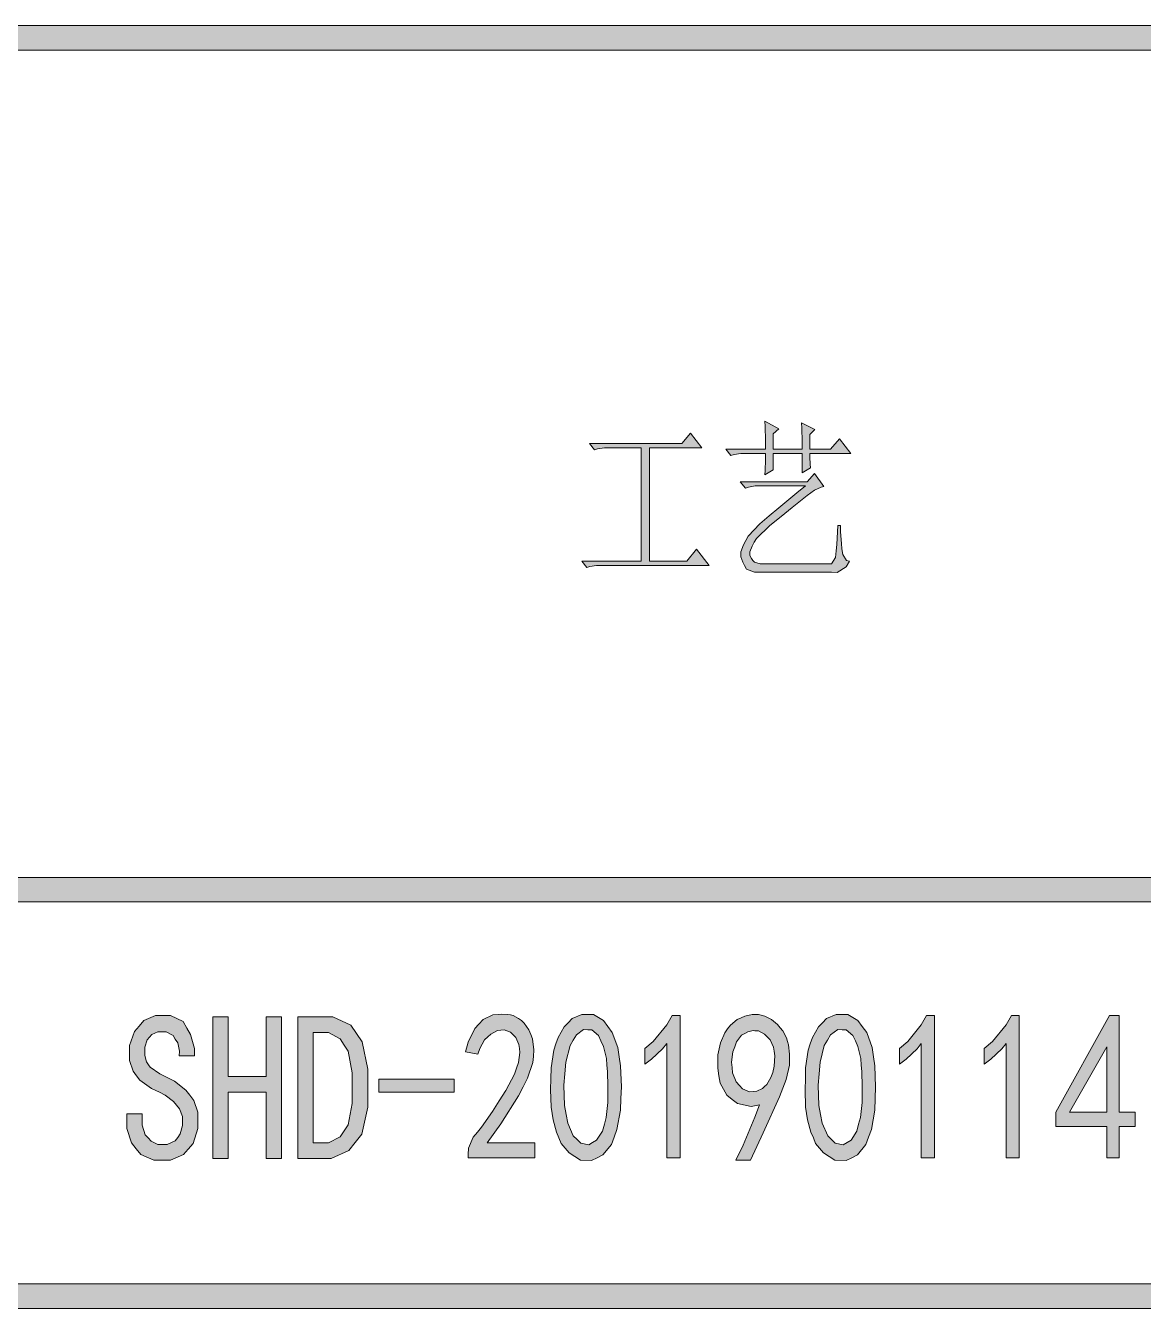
# Model space of a CAD drawing. Header units: millimetres. Extents: x 0 to 829, y 0 to 586.
# Drawn here: x 788.9 to 808.33, y 55 to 77.3 of the extents above; entities that cross this region are included whole.
import ezdxf

# ---------------------------------------------------------------- set-up
doc = ezdxf.new("R2010")
doc.units = ezdxf.units.MM

msp = doc.modelspace()

# ---------------------------------------------------------------- hatches: boundary and pattern name
h = msp.add_hatch(color=0)
h.dxf.hatch_style = 2
h.paths.add_polyline_path([(769.958667, 76.877333), (769.958667, 77.300667), (819.294639, 77.300667), (819.294639, 76.877333)])
h = msp.add_hatch(color=0)
h.dxf.hatch_style = 2
h.paths.add_polyline_path([(802.534167, 69.864111), (802.534167, 69.800611), (802.541222, 69.673611), (802.54475, 69.610111), (802.400111, 69.525444), (802.400111, 69.864111), (801.895639, 69.864111), (801.895639, 69.574833), (801.751, 69.490167), (801.758056, 69.56425), (801.761583, 69.751222), (801.761583, 69.864111), (801.394694, 69.864111), (801.331194, 69.864111), (801.214778, 69.846472), (801.161861, 69.828833), (801.073667, 69.938194), (801.761583, 69.938194), (801.761583, 70.089889), (801.758056, 70.333306), (801.751, 70.4215), (801.994417, 70.290972), (801.895639, 70.206306), (801.895639, 69.938194), (802.400111, 69.938194), (802.400111, 70.07225), (802.396583, 70.301556), (802.389528, 70.396806), (802.622361, 70.276861), (802.534167, 70.192194), (802.534167, 69.938194), (802.894, 69.938194), (803.049222, 70.118111), (803.24325, 69.864111)])
h = msp.add_hatch(color=0)
h.dxf.hatch_style = 2
h.paths.add_polyline_path([(798.703, 70.036972), (800.308139, 70.036972), (800.456306, 70.216889), (800.657389, 69.962889), (799.747222, 69.962889), (799.747222, 67.987333), (800.396333, 67.987333), (800.562139, 68.195472), (800.784389, 67.916778), (798.886444, 67.916778), (798.822944, 67.916778), (798.706528, 67.899139), (798.653611, 67.8815), (798.568944, 67.987333), (799.602583, 67.987333), (799.602583, 69.962889), (799.0205, 69.962889), (798.960528, 69.962889), (798.844111, 69.94525), (798.791194, 69.927611)])
h = msp.add_hatch(color=0)
h.dxf.hatch_style = 2
h.paths.add_polyline_path([(801.324139, 69.370222), (802.488306, 69.370222), (802.611778, 69.514861), (802.777583, 69.285556), (802.728194, 69.2785), (802.615306, 69.225583), (802.551806, 69.176194), (802.484778, 69.130333), (802.22725, 68.922194), (802.033222, 68.766972), (801.839194, 68.608222), (801.606361, 68.385972), (801.567556, 68.318944), (801.52875, 68.251917), (801.489944, 68.149611), (801.489944, 68.110806), (801.489944, 68.086111), (801.518167, 68.033194), (801.542861, 68.001444), (801.571083, 67.973222), (801.669861, 67.941472), (801.740417, 67.941472), (802.844611, 67.941472), (802.908111, 67.941472), (802.982194, 68.054361), (802.98925, 68.16725), (802.999833, 68.276611), (803.013944, 68.498861), (803.021, 68.608222), (803.066861, 68.608222), (803.066861, 68.498861), (803.080972, 68.297778), (803.091556, 68.202528), (803.105667, 68.107278), (803.169167, 68.001444), (803.222083, 67.990861), (803.165639, 67.888556), (803.010417, 67.789778), (802.911639, 67.796833), (801.683972, 67.796833), (801.571083, 67.796833), (801.429972, 67.853278), (801.398222, 67.91325), (801.366472, 67.969694), (801.334722, 68.064944), (801.334722, 68.100222), (801.334722, 68.149611), (801.377056, 68.273083), (801.419389, 68.347167), (801.458194, 68.424778), (801.662806, 68.639972), (801.828611, 68.777556), (801.994417, 68.918667), (802.308389, 69.176194), (802.456556, 69.299667), (801.645167, 69.299667), (801.581667, 69.299667), (801.46525, 69.2785), (801.412333, 69.260861)])
h = msp.add_hatch(color=0)
h.dxf.hatch_style = 2
h.paths.add_polyline_path([(819.294639, 62.491056), (819.294639, 62.064194), (769.958667, 62.064194), (769.958667, 62.491056)])
h = msp.add_hatch(color=0)
h.dxf.hatch_style = 2
h.paths.add_polyline_path([(791.890861, 58.293), (791.890861, 58.127194), (791.809722, 57.866139), (791.725056, 57.767361), (791.640389, 57.672111), (791.414611, 57.573333), (791.269972, 57.573333), (791.125333, 57.573333), (790.899556, 57.675639), (790.821944, 57.774417), (790.740806, 57.876722), (790.659667, 58.127194), (790.659667, 58.278889), (790.659667, 58.381194), (790.92425, 58.381194), (790.92425, 58.293), (790.92425, 58.183639), (790.977167, 58.017833), (791.026556, 57.961389), (791.079472, 57.904944), (791.199417, 57.8485), (791.269972, 57.8485), (791.361694, 57.8485), (791.49575, 57.908472), (791.541611, 57.968444), (791.583944, 58.031944), (791.626278, 58.176583), (791.626278, 58.264778), (791.626278, 58.335333), (791.573361, 58.469389), (791.523972, 58.529361), (791.471056, 58.592861), (791.322889, 58.702222), (791.224111, 58.755139), (791.086528, 58.818639), (790.885444, 58.963278), (790.825472, 59.040889), (790.7655, 59.122028), (790.705528, 59.309), (790.705528, 59.414833), (790.705528, 59.566528), (790.790194, 59.813472), (790.871333, 59.905194), (790.956, 60.000444), (791.153556, 60.092167), (791.269972, 60.092167), (791.418139, 60.092167), (791.636861, 59.982806), (791.700361, 59.869917), (791.767389, 59.757028), (791.834417, 59.517139), (791.834417, 59.386611), (791.569833, 59.386611), (791.573361, 59.46775), (791.541611, 59.612389), (791.499278, 59.675889), (791.460472, 59.739389), (791.344056, 59.806417), (791.269972, 59.806417), (791.199417, 59.806417), (791.090056, 59.757028), (791.05125, 59.711167), (791.008917, 59.665306), (790.970111, 59.538306), (790.970111, 59.460694), (790.970111, 59.393667), (791.001861, 59.284306), (791.033611, 59.234917), (791.065361, 59.189056), (791.231167, 59.076167), (791.361694, 59.012667), (791.488694, 58.949167), (791.682722, 58.793944), (791.753278, 58.702222), (791.823833, 58.614028), (791.890861, 58.409417)])
h = msp.add_hatch(color=0)
h.dxf.hatch_style = 2
h.paths.add_polyline_path([(793.344306, 57.601556), (793.079722, 57.601556), (793.079722, 58.755139), (792.420028, 58.755139), (792.420028, 57.601556), (792.155444, 57.601556), (792.155444, 60.063944), (792.420028, 60.063944), (792.420028, 59.026778), (793.079722, 59.026778), (793.079722, 60.063944), (793.344306, 60.063944)])
h = msp.add_hatch(color=0)
h.paths.add_polyline_path([(794.850667, 58.825694), (794.850667, 58.494083), (794.741306, 58.024889), (794.628417, 57.883778), (794.515528, 57.742667), (794.212139, 57.601556), (794.021639, 57.601556), (793.630056, 57.601556), (793.630056, 60.063944), (794.021639, 60.063944), (794.236833, 60.063944), (794.550806, 59.919306), (794.649583, 59.774667), (794.751889, 59.633556), (794.850667, 59.157306)])
h.paths.add_polyline_path([(794.5755, 58.825694), (794.5755, 59.093806), (794.504944, 59.46775), (794.437917, 59.573583), (794.367361, 59.682944), (794.16275, 59.792306), (794.021639, 59.792306), (793.894639, 59.792306), (793.894639, 57.876722), (794.021639, 57.876722), (794.16275, 57.876722), (794.367361, 57.979028), (794.437917, 58.084861), (794.504944, 58.187167), (794.5755, 58.561111)])
h = msp.add_hatch(color=0)
h.dxf.hatch_style = 2
h.paths.add_polyline_path([(796.593389, 57.675639), (796.596917, 57.781472), (796.678056, 57.9755), (796.752139, 58.063694), (796.826222, 58.148361), (797.016722, 58.42), (797.133139, 58.603444), (797.249556, 58.786889), (797.397722, 59.069111), (797.433, 59.171417), (797.468278, 59.273722), (797.492972, 59.446583), (797.485917, 59.517139), (797.475333, 59.587694), (797.422417, 59.707639), (797.376556, 59.7535), (797.327167, 59.802889), (797.221333, 59.841694), (797.161361, 59.834639), (797.101389, 59.827583), (796.984972, 59.767611), (796.932056, 59.718222), (796.875611, 59.668833), (796.794472, 59.517139), (796.762722, 59.414833), (796.544, 59.460694), (796.593389, 59.6265), (796.709806, 59.866389), (796.780361, 59.940472), (796.854444, 60.018083), (797.023778, 60.099222), (797.122556, 60.106278), (797.179, 60.113333), (797.281306, 60.109806), (797.327167, 60.099222), (797.376556, 60.088639), (797.468278, 60.03925), (797.517667, 60.000444), (797.567056, 59.958111), (797.648194, 59.841694), (797.679944, 59.760556), (797.711694, 59.682944), (797.736389, 59.492444), (797.725806, 59.379556), (797.71875, 59.270194), (797.627028, 59.002083), (797.549417, 58.846861), (797.468278, 58.691639), (797.157833, 58.208333), (796.925, 57.876722), (797.754028, 57.876722), (797.754028, 57.615667), (796.593389, 57.615667)])
h = msp.add_hatch(color=0)
h.paths.add_polyline_path([(798.032722, 58.9915), (798.03625, 59.182), (798.082111, 59.485389), (798.117389, 59.59475), (798.156194, 59.707639), (798.262028, 59.891083), (798.332583, 59.965167), (798.399611, 60.035722), (798.568944, 60.106278), (798.67125, 60.106278), (798.770028, 60.106278), (798.946417, 60.003972), (799.0205, 59.898139), (799.098111, 59.795833), (799.193361, 59.53125), (799.218056, 59.3725), (799.24275, 59.21375), (799.256861, 58.850389), (799.246278, 58.645778), (799.239222, 58.441167), (799.17925, 58.106028), (799.129861, 57.9755), (799.084, 57.8485), (798.935833, 57.665056), (798.837056, 57.615667), (798.738278, 57.566278), (798.54425, 57.576861), (798.445472, 57.636833), (798.346694, 57.700333), (798.209111, 57.862611), (798.170306, 57.961389), (798.127972, 58.063694), (798.071528, 58.275361), (798.053889, 58.38825), (798.03625, 58.497611), (798.025667, 58.801)])
h.paths.add_polyline_path([(798.272611, 59.076167), (798.254972, 58.878611), (798.269083, 58.525833), (798.297306, 58.370611), (798.325528, 58.218917), (798.420778, 57.996667), (798.487806, 57.933167), (798.551306, 57.869667), (798.688889, 57.841444), (798.755917, 57.883778), (798.826472, 57.922583), (798.928778, 58.081333), (798.960528, 58.201278), (798.992278, 58.317694), (799.0205, 58.57875), (799.0205, 58.716333), (799.0205, 58.857444), (799.013444, 59.114972), (799.006389, 59.227861), (798.995806, 59.344278), (798.942889, 59.552417), (798.900556, 59.647667), (798.858222, 59.739389), (798.741806, 59.838167), (798.67125, 59.841694), (798.597167, 59.845222), (798.473694, 59.7535), (798.41725, 59.661778), (798.364333, 59.566528), (798.29025, 59.27725)])
h = msp.add_hatch(color=0)
h.dxf.hatch_style = 2
h.paths.add_polyline_path([(800.047083, 59.601806), (799.973, 59.510083), (799.7825, 59.330167), (799.666083, 59.241972), (799.666083, 59.517139), (799.810722, 59.640611), (800.047083, 59.926361), (800.138806, 60.092167), (800.276389, 60.092167), (800.276389, 57.615667), (800.047083, 57.615667)])
h = msp.add_hatch(color=0)
h.paths.add_polyline_path([(801.246528, 57.573333), (801.373528, 57.837917), (801.578139, 58.321222), (801.659278, 58.536417), (801.514639, 58.508194), (801.278278, 58.557583), (801.183028, 58.631667), (801.087778, 58.70575), (800.971361, 58.913889), (800.950194, 59.040889), (800.932556, 59.171417), (800.936083, 59.40425), (800.95725, 59.510083), (800.981944, 59.615917), (801.0525, 59.788778), (801.101889, 59.855806), (801.151278, 59.922833), (801.267694, 60.021611), (801.33825, 60.049833), (801.405278, 60.078056), (801.52875, 60.106278), (801.585194, 60.106278), (801.641639, 60.106278), (801.751, 60.078056), (801.810972, 60.049833), (801.867417, 60.021611), (801.969722, 59.933417), (802.015583, 59.876972), (802.064972, 59.820528), (802.124944, 59.700583), (802.142583, 59.640611), (802.160222, 59.577111), (802.177861, 59.418361), (802.177861, 59.323111), (802.177861, 59.224333), (802.121417, 58.977389), (802.064972, 58.825694), (802.005, 58.674), (801.722778, 58.049583), (801.500528, 57.573333)])
h.paths.add_polyline_path([(801.183028, 59.185528), (801.190083, 59.093806), (801.253583, 58.938583), (801.310028, 58.875083), (801.362944, 58.815111), (801.482889, 58.762194), (801.546389, 58.76925), (801.609889, 58.776306), (801.708667, 58.818639), (801.747472, 58.853917), (801.78275, 58.889194), (801.856833, 59.012667), (801.892111, 59.100861), (801.913278, 59.206694), (801.923861, 59.390139), (801.913278, 59.46775), (801.902694, 59.541833), (801.842722, 59.668833), (801.793333, 59.718222), (801.743944, 59.767611), (801.638111, 59.820528), (801.578139, 59.820528), (801.546389, 59.827583), (801.454667, 59.806417), (801.40175, 59.774667), (801.345306, 59.746444), (801.260639, 59.633556), (801.228889, 59.545361), (801.197139, 59.460694), (801.172444, 59.280778)])
h = msp.add_hatch(color=0)
h.paths.add_polyline_path([(802.456556, 58.9915), (802.460083, 59.182), (802.502417, 59.485389), (802.541222, 59.59475), (802.580028, 59.707639), (802.685861, 59.891083), (802.752889, 59.965167), (802.823444, 60.035722), (802.992778, 60.106278), (803.095083, 60.106278), (803.193861, 60.106278), (803.37025, 60.003972), (803.444333, 59.898139), (803.521944, 59.795833), (803.617194, 59.53125), (803.641889, 59.3725), (803.663056, 59.21375), (803.677167, 58.850389), (803.670111, 58.645778), (803.663056, 58.441167), (803.603083, 58.106028), (803.553694, 57.9755), (803.504306, 57.8485), (803.359667, 57.665056), (803.260889, 57.615667), (803.162111, 57.566278), (802.968083, 57.576861), (802.869306, 57.636833), (802.770528, 57.700333), (802.632944, 57.862611), (802.594139, 57.961389), (802.551806, 58.063694), (802.495361, 58.275361), (802.477722, 58.38825), (802.460083, 58.497611), (802.4495, 58.801)])
h.paths.add_polyline_path([(802.696444, 59.076167), (802.678806, 58.878611), (802.689389, 58.525833), (802.721139, 58.370611), (802.749361, 58.218917), (802.844611, 57.996667), (802.911639, 57.933167), (802.975139, 57.869667), (803.112722, 57.841444), (803.17975, 57.883778), (803.250306, 57.922583), (803.349083, 58.081333), (803.380833, 58.201278), (803.412583, 58.317694), (803.444333, 58.57875), (803.444333, 58.716333), (803.444333, 58.857444), (803.437278, 59.114972), (803.426694, 59.227861), (803.419639, 59.344278), (803.366722, 59.552417), (803.324389, 59.647667), (803.282056, 59.739389), (803.165639, 59.838167), (803.095083, 59.841694), (803.021, 59.845222), (802.894, 59.7535), (802.841083, 59.661778), (802.784639, 59.566528), (802.714083, 59.27725)])
h = msp.add_hatch(color=0)
h.dxf.hatch_style = 2
h.paths.add_polyline_path([(804.470917, 59.601806), (804.396833, 59.510083), (804.206333, 59.330167), (804.089917, 59.241972), (804.089917, 59.517139), (804.234556, 59.640611), (804.470917, 59.926361), (804.562639, 60.092167), (804.700222, 60.092167), (804.700222, 57.615667), (804.470917, 57.615667)])
h = msp.add_hatch(color=0)
h.dxf.hatch_style = 2
h.paths.add_polyline_path([(805.945528, 59.601806), (805.871444, 59.510083), (805.680944, 59.330167), (805.564528, 59.241972), (805.564528, 59.517139), (805.709167, 59.640611), (805.945528, 59.926361), (806.03725, 60.092167), (806.174833, 60.092167), (806.174833, 57.615667), (805.945528, 57.615667)])
h = msp.add_hatch(color=0)
h.paths.add_polyline_path([(807.695306, 58.162472), (806.809833, 58.162472), (806.809833, 58.409417), (807.741167, 60.092167), (807.914028, 60.092167), (807.914028, 58.409417), (808.192722, 58.409417), (808.192722, 58.162472), (807.914028, 58.162472), (807.914028, 57.615667), (807.695306, 57.615667)])
h.paths.add_polyline_path([(807.695306, 58.409417), (807.695306, 59.545361), (807.049722, 58.409417)])
h = msp.add_hatch(color=0)
h.dxf.hatch_style = 2
h.paths.add_polyline_path([(796.349972, 58.755139), (795.037639, 58.755139), (795.037639, 58.984444), (796.349972, 58.984444)])
h = msp.add_hatch(color=0)
h.dxf.hatch_style = 2
h.paths.add_polyline_path([(819.294639, 55.421389), (819.294639, 54.998056), (769.958667, 54.998056), (769.958667, 55.421389)])

# ---------------------------------------------------------------- linework, layer by layer
at = {"color": 0, "lineweight": 0}
for points in [[(769.958667, 76.877333), (769.958667, 77.300667), (819.294639, 77.300667), (819.294639, 76.877333)], [(802.534167, 69.864111), (802.534167, 69.800611), (802.541222, 69.673611), (802.54475, 69.610111), (802.400111, 69.525444), (802.400111, 69.864111), (801.895639, 69.864111), (801.895639, 69.574833), (801.751, 69.490167), (801.758056, 69.56425), (801.761583, 69.751222), (801.761583, 69.864111), (801.394694, 69.864111), (801.331194, 69.864111), (801.214778, 69.846472), (801.161861, 69.828833), (801.073667, 69.938194), (801.761583, 69.938194), (801.761583, 70.089889), (801.758056, 70.333306), (801.751, 70.4215), (801.994417, 70.290972), (801.895639, 70.206306), (801.895639, 69.938194), (802.400111, 69.938194), (802.400111, 70.07225), (802.396583, 70.301556), (802.389528, 70.396806), (802.622361, 70.276861), (802.534167, 70.192194), (802.534167, 69.938194), (802.894, 69.938194), (803.049222, 70.118111), (803.24325, 69.864111)], [(798.703, 70.036972), (800.308139, 70.036972), (800.456306, 70.216889), (800.657389, 69.962889), (799.747222, 69.962889), (799.747222, 67.987333), (800.396333, 67.987333), (800.562139, 68.195472), (800.784389, 67.916778), (798.886444, 67.916778), (798.822944, 67.916778), (798.706528, 67.899139), (798.653611, 67.8815), (798.568944, 67.987333), (799.602583, 67.987333), (799.602583, 69.962889), (799.0205, 69.962889), (798.960528, 69.962889), (798.844111, 69.94525), (798.791194, 69.927611)], [(801.324139, 69.370222), (802.488306, 69.370222), (802.611778, 69.514861), (802.777583, 69.285556), (802.728194, 69.2785), (802.615306, 69.225583), (802.551806, 69.176194), (802.484778, 69.130333), (802.22725, 68.922194), (802.033222, 68.766972), (801.839194, 68.608222), (801.606361, 68.385972), (801.567556, 68.318944), (801.52875, 68.251917), (801.489944, 68.149611), (801.489944, 68.110806), (801.489944, 68.086111), (801.518167, 68.033194), (801.542861, 68.001444), (801.571083, 67.973222), (801.669861, 67.941472), (801.740417, 67.941472), (802.844611, 67.941472), (802.908111, 67.941472), (802.982194, 68.054361), (802.98925, 68.16725), (802.999833, 68.276611), (803.013944, 68.498861), (803.021, 68.608222), (803.066861, 68.608222), (803.066861, 68.498861), (803.080972, 68.297778), (803.091556, 68.202528), (803.105667, 68.107278), (803.169167, 68.001444), (803.222083, 67.990861), (803.165639, 67.888556), (803.010417, 67.789778), (802.911639, 67.796833), (801.683972, 67.796833), (801.571083, 67.796833), (801.429972, 67.853278), (801.398222, 67.91325), (801.366472, 67.969694), (801.334722, 68.064944), (801.334722, 68.100222), (801.334722, 68.149611), (801.377056, 68.273083), (801.419389, 68.347167), (801.458194, 68.424778), (801.662806, 68.639972), (801.828611, 68.777556), (801.994417, 68.918667), (802.308389, 69.176194), (802.456556, 69.299667), (801.645167, 69.299667), (801.581667, 69.299667), (801.46525, 69.2785), (801.412333, 69.260861)], [(819.294639, 62.491056), (819.294639, 62.064194), (769.958667, 62.064194), (769.958667, 62.491056)], [(791.890861, 58.293), (791.890861, 58.127194), (791.809722, 57.866139), (791.725056, 57.767361), (791.640389, 57.672111), (791.414611, 57.573333), (791.269972, 57.573333), (791.125333, 57.573333), (790.899556, 57.675639), (790.821944, 57.774417), (790.740806, 57.876722), (790.659667, 58.127194), (790.659667, 58.278889), (790.659667, 58.381194), (790.92425, 58.381194), (790.92425, 58.293), (790.92425, 58.183639), (790.977167, 58.017833), (791.026556, 57.961389), (791.079472, 57.904944), (791.199417, 57.8485), (791.269972, 57.8485), (791.361694, 57.8485), (791.49575, 57.908472), (791.541611, 57.968444), (791.583944, 58.031944), (791.626278, 58.176583), (791.626278, 58.264778), (791.626278, 58.335333), (791.573361, 58.469389), (791.523972, 58.529361), (791.471056, 58.592861), (791.322889, 58.702222), (791.224111, 58.755139), (791.086528, 58.818639), (790.885444, 58.963278), (790.825472, 59.040889), (790.7655, 59.122028), (790.705528, 59.309), (790.705528, 59.414833), (790.705528, 59.566528), (790.790194, 59.813472), (790.871333, 59.905194), (790.956, 60.000444), (791.153556, 60.092167), (791.269972, 60.092167), (791.418139, 60.092167), (791.636861, 59.982806), (791.700361, 59.869917), (791.767389, 59.757028), (791.834417, 59.517139), (791.834417, 59.386611), (791.569833, 59.386611), (791.573361, 59.46775), (791.541611, 59.612389), (791.499278, 59.675889), (791.460472, 59.739389), (791.344056, 59.806417), (791.269972, 59.806417), (791.199417, 59.806417), (791.090056, 59.757028), (791.05125, 59.711167), (791.008917, 59.665306), (790.970111, 59.538306), (790.970111, 59.460694), (790.970111, 59.393667), (791.001861, 59.284306), (791.033611, 59.234917), (791.065361, 59.189056), (791.231167, 59.076167), (791.361694, 59.012667), (791.488694, 58.949167), (791.682722, 58.793944), (791.753278, 58.702222), (791.823833, 58.614028), (791.890861, 58.409417)], [(793.344306, 57.601556), (793.079722, 57.601556), (793.079722, 58.755139), (792.420028, 58.755139), (792.420028, 57.601556), (792.155444, 57.601556), (792.155444, 60.063944), (792.420028, 60.063944), (792.420028, 59.026778), (793.079722, 59.026778), (793.079722, 60.063944), (793.344306, 60.063944)], [(794.850667, 58.825694), (794.850667, 58.494083), (794.741306, 58.024889), (794.628417, 57.883778), (794.515528, 57.742667), (794.212139, 57.601556), (794.021639, 57.601556), (793.630056, 57.601556), (793.630056, 60.063944), (794.021639, 60.063944), (794.236833, 60.063944), (794.550806, 59.919306), (794.649583, 59.774667), (794.751889, 59.633556), (794.850667, 59.157306)], [(796.593389, 57.675639), (796.596917, 57.781472), (796.678056, 57.9755), (796.752139, 58.063694), (796.826222, 58.148361), (797.016722, 58.42), (797.133139, 58.603444), (797.249556, 58.786889), (797.397722, 59.069111), (797.433, 59.171417), (797.468278, 59.273722), (797.492972, 59.446583), (797.485917, 59.517139), (797.475333, 59.587694), (797.422417, 59.707639), (797.376556, 59.7535), (797.327167, 59.802889), (797.221333, 59.841694), (797.161361, 59.834639), (797.101389, 59.827583), (796.984972, 59.767611), (796.932056, 59.718222), (796.875611, 59.668833), (796.794472, 59.517139), (796.762722, 59.414833), (796.544, 59.460694), (796.593389, 59.6265), (796.709806, 59.866389), (796.780361, 59.940472), (796.854444, 60.018083), (797.023778, 60.099222), (797.122556, 60.106278), (797.179, 60.113333), (797.281306, 60.109806), (797.327167, 60.099222), (797.376556, 60.088639), (797.468278, 60.03925), (797.517667, 60.000444), (797.567056, 59.958111), (797.648194, 59.841694), (797.679944, 59.760556), (797.711694, 59.682944), (797.736389, 59.492444), (797.725806, 59.379556), (797.71875, 59.270194), (797.627028, 59.002083), (797.549417, 58.846861), (797.468278, 58.691639), (797.157833, 58.208333), (796.925, 57.876722), (797.754028, 57.876722), (797.754028, 57.615667), (796.593389, 57.615667)], [(798.032722, 58.9915), (798.03625, 59.182), (798.082111, 59.485389), (798.117389, 59.59475), (798.156194, 59.707639), (798.262028, 59.891083), (798.332583, 59.965167), (798.399611, 60.035722), (798.568944, 60.106278), (798.67125, 60.106278), (798.770028, 60.106278), (798.946417, 60.003972), (799.0205, 59.898139), (799.098111, 59.795833), (799.193361, 59.53125), (799.218056, 59.3725), (799.24275, 59.21375), (799.256861, 58.850389), (799.246278, 58.645778), (799.239222, 58.441167), (799.17925, 58.106028), (799.129861, 57.9755), (799.084, 57.8485), (798.935833, 57.665056), (798.837056, 57.615667), (798.738278, 57.566278), (798.54425, 57.576861), (798.445472, 57.636833), (798.346694, 57.700333), (798.209111, 57.862611), (798.170306, 57.961389), (798.127972, 58.063694), (798.071528, 58.275361), (798.053889, 58.38825), (798.03625, 58.497611), (798.025667, 58.801)], [(800.047083, 59.601806), (799.973, 59.510083), (799.7825, 59.330167), (799.666083, 59.241972), (799.666083, 59.517139), (799.810722, 59.640611), (800.047083, 59.926361), (800.138806, 60.092167), (800.276389, 60.092167), (800.276389, 57.615667), (800.047083, 57.615667)], [(801.246528, 57.573333), (801.373528, 57.837917), (801.578139, 58.321222), (801.659278, 58.536417), (801.514639, 58.508194), (801.278278, 58.557583), (801.183028, 58.631667), (801.087778, 58.70575), (800.971361, 58.913889), (800.950194, 59.040889), (800.932556, 59.171417), (800.936083, 59.40425), (800.95725, 59.510083), (800.981944, 59.615917), (801.0525, 59.788778), (801.101889, 59.855806), (801.151278, 59.922833), (801.267694, 60.021611), (801.33825, 60.049833), (801.405278, 60.078056), (801.52875, 60.106278), (801.585194, 60.106278), (801.641639, 60.106278), (801.751, 60.078056), (801.810972, 60.049833), (801.867417, 60.021611), (801.969722, 59.933417), (802.015583, 59.876972), (802.064972, 59.820528), (802.124944, 59.700583), (802.142583, 59.640611), (802.160222, 59.577111), (802.177861, 59.418361), (802.177861, 59.323111), (802.177861, 59.224333), (802.121417, 58.977389), (802.064972, 58.825694), (802.005, 58.674), (801.722778, 58.049583), (801.500528, 57.573333)], [(802.456556, 58.9915), (802.460083, 59.182), (802.502417, 59.485389), (802.541222, 59.59475), (802.580028, 59.707639), (802.685861, 59.891083), (802.752889, 59.965167), (802.823444, 60.035722), (802.992778, 60.106278), (803.095083, 60.106278), (803.193861, 60.106278), (803.37025, 60.003972), (803.444333, 59.898139), (803.521944, 59.795833), (803.617194, 59.53125), (803.641889, 59.3725), (803.663056, 59.21375), (803.677167, 58.850389), (803.670111, 58.645778), (803.663056, 58.441167), (803.603083, 58.106028), (803.553694, 57.9755), (803.504306, 57.8485), (803.359667, 57.665056), (803.260889, 57.615667), (803.162111, 57.566278), (802.968083, 57.576861), (802.869306, 57.636833), (802.770528, 57.700333), (802.632944, 57.862611), (802.594139, 57.961389), (802.551806, 58.063694), (802.495361, 58.275361), (802.477722, 58.38825), (802.460083, 58.497611), (802.4495, 58.801)], [(804.470917, 59.601806), (804.396833, 59.510083), (804.206333, 59.330167), (804.089917, 59.241972), (804.089917, 59.517139), (804.234556, 59.640611), (804.470917, 59.926361), (804.562639, 60.092167), (804.700222, 60.092167), (804.700222, 57.615667), (804.470917, 57.615667)], [(805.945528, 59.601806), (805.871444, 59.510083), (805.680944, 59.330167), (805.564528, 59.241972), (805.564528, 59.517139), (805.709167, 59.640611), (805.945528, 59.926361), (806.03725, 60.092167), (806.174833, 60.092167), (806.174833, 57.615667), (805.945528, 57.615667)], [(807.695306, 58.162472), (806.809833, 58.162472), (806.809833, 58.409417), (807.741167, 60.092167), (807.914028, 60.092167), (807.914028, 58.409417), (808.192722, 58.409417), (808.192722, 58.162472), (807.914028, 58.162472), (807.914028, 57.615667), (807.695306, 57.615667)], [(794.5755, 58.825694), (794.5755, 59.093806), (794.504944, 59.46775), (794.437917, 59.573583), (794.367361, 59.682944), (794.16275, 59.792306), (794.021639, 59.792306), (793.894639, 59.792306), (793.894639, 57.876722), (794.021639, 57.876722), (794.16275, 57.876722), (794.367361, 57.979028), (794.437917, 58.084861), (794.504944, 58.187167), (794.5755, 58.561111)], [(798.272611, 59.076167), (798.254972, 58.878611), (798.269083, 58.525833), (798.297306, 58.370611), (798.325528, 58.218917), (798.420778, 57.996667), (798.487806, 57.933167), (798.551306, 57.869667), (798.688889, 57.841444), (798.755917, 57.883778), (798.826472, 57.922583), (798.928778, 58.081333), (798.960528, 58.201278), (798.992278, 58.317694), (799.0205, 58.57875), (799.0205, 58.716333), (799.0205, 58.857444), (799.013444, 59.114972), (799.006389, 59.227861), (798.995806, 59.344278), (798.942889, 59.552417), (798.900556, 59.647667), (798.858222, 59.739389), (798.741806, 59.838167), (798.67125, 59.841694), (798.597167, 59.845222), (798.473694, 59.7535), (798.41725, 59.661778), (798.364333, 59.566528), (798.29025, 59.27725)], [(801.183028, 59.185528), (801.190083, 59.093806), (801.253583, 58.938583), (801.310028, 58.875083), (801.362944, 58.815111), (801.482889, 58.762194), (801.546389, 58.76925), (801.609889, 58.776306), (801.708667, 58.818639), (801.747472, 58.853917), (801.78275, 58.889194), (801.856833, 59.012667), (801.892111, 59.100861), (801.913278, 59.206694), (801.923861, 59.390139), (801.913278, 59.46775), (801.902694, 59.541833), (801.842722, 59.668833), (801.793333, 59.718222), (801.743944, 59.767611), (801.638111, 59.820528), (801.578139, 59.820528), (801.546389, 59.827583), (801.454667, 59.806417), (801.40175, 59.774667), (801.345306, 59.746444), (801.260639, 59.633556), (801.228889, 59.545361), (801.197139, 59.460694), (801.172444, 59.280778)], [(802.696444, 59.076167), (802.678806, 58.878611), (802.689389, 58.525833), (802.721139, 58.370611), (802.749361, 58.218917), (802.844611, 57.996667), (802.911639, 57.933167), (802.975139, 57.869667), (803.112722, 57.841444), (803.17975, 57.883778), (803.250306, 57.922583), (803.349083, 58.081333), (803.380833, 58.201278), (803.412583, 58.317694), (803.444333, 58.57875), (803.444333, 58.716333), (803.444333, 58.857444), (803.437278, 59.114972), (803.426694, 59.227861), (803.419639, 59.344278), (803.366722, 59.552417), (803.324389, 59.647667), (803.282056, 59.739389), (803.165639, 59.838167), (803.095083, 59.841694), (803.021, 59.845222), (802.894, 59.7535), (802.841083, 59.661778), (802.784639, 59.566528), (802.714083, 59.27725)], [(807.695306, 58.409417), (807.695306, 59.545361), (807.049722, 58.409417)], [(796.349972, 58.755139), (795.037639, 58.755139), (795.037639, 58.984444), (796.349972, 58.984444)], [(819.294639, 55.421389), (819.294639, 54.998056), (769.958667, 54.998056), (769.958667, 55.421389)]]:
    msp.add_lwpolyline(points, close=True, dxfattribs=at)

doc.saveas('drawing.dxf')
